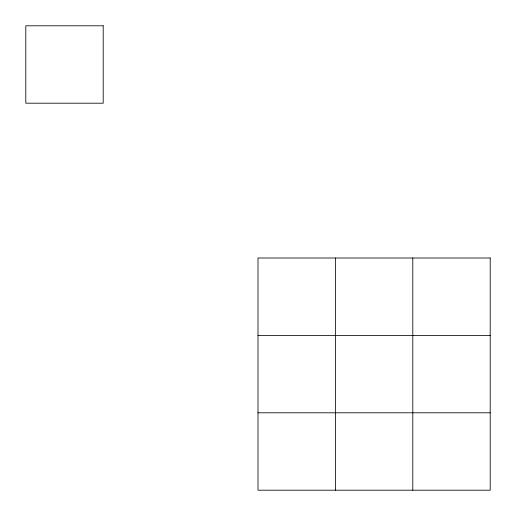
<?xml version="1.0" encoding="UTF-8"?>
<svg xmlns="http://www.w3.org/2000/svg" width="516" height="516" viewBox="0 0 516 516"><rect width="100%" height="100%" fill="white"/><g stroke="black" fill="none" stroke-linecap="round" stroke-linejoin="round"><path stroke-width="0.77" d="M258 335.4L490.2 335.4M258 412.8L490.2 412.8M412.8 258L412.8 490.2M335.4 258L335.4 490.2M103.2 25.8L25.8 25.8L25.8 103.2L103.2 103.2L103.2 25.8M490.2 258L258 258L258 490.2L490.2 490.2L490.2 258"/></g></svg>
